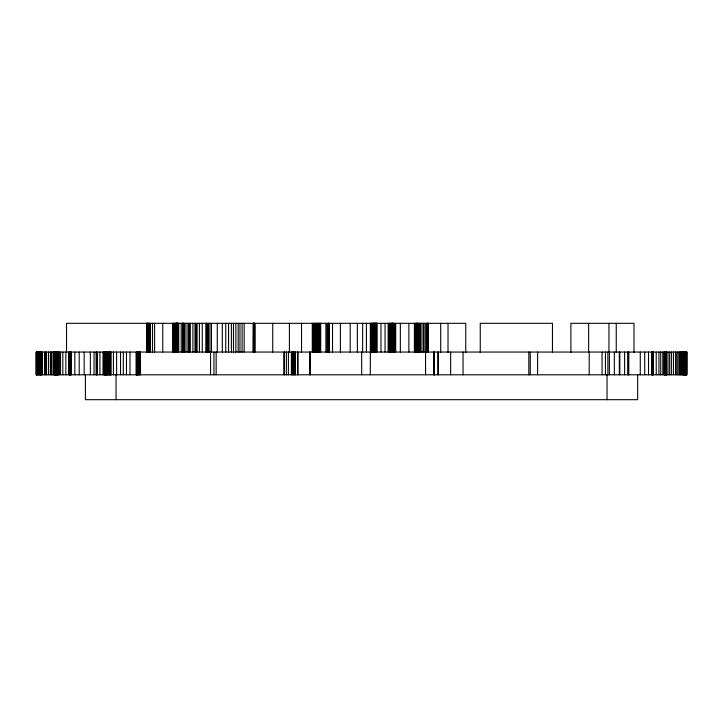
<?xml version="1.0" encoding="UTF-8"?>
<svg xmlns="http://www.w3.org/2000/svg" width="723" height="723" viewBox="0 0 723 723"><rect width="100%" height="100%" fill="white"/><g stroke="black" fill="none" stroke-linecap="round" stroke-linejoin="round"><path stroke-width="1.08" d="M686.723 352.056L686.714 374.794M686.624 352.056L686.561 374.794M686.344 352.056L686.344 374.794M686.163 352.056L686.163 374.794M685.946 352.056L685.946 374.794M685.711 352.056L685.711 374.794M685.449 352.056L685.449 374.794M685.169 352.056L685.169 374.794M684.925 352.056L684.925 374.794M684.654 352.056L684.654 374.794M684.374 352.056L684.374 374.794M684.075 352.056L684.075 374.794M683.768 352.056L683.768 374.794M683.452 352.056L683.452 374.794M683.127 352.056L683.127 374.794M682.801 352.056L682.801 374.794M682.141 352.056L682.141 374.794M681.482 352.056L681.482 374.794M680.822 352.056L680.822 374.794M680.153 352.056L680.153 374.794M679.493 352.056L679.493 374.794M678.156 352.056L678.156 374.794M676.845 352.056L676.845 374.794M675.571 352.056L675.571 374.794M673.438 352.056L673.438 374.794M671.396 352.056L671.396 374.794M669.643 352.056L669.643 374.794M667.98 352.056L667.98 374.794M666.507 352.056L666.57 374.794M666.434 352.056L666.362 374.794M666.29 352.056L666.226 374.794M666.154 352.056L666.01 374.794M665.946 352.056L665.585 374.794M665.413 352.056L665.449 374.794M664.952 352.056L664.952 374.794M664.762 352.056L664.717 374.794M664.554 352.056L664.554 374.794M663.994 352.056L663.994 374.794M662.837 352.056L662.837 374.794M660.75 352.056L660.75 374.794M658.942 352.056L658.942 374.794M656.231 352.056L656.231 374.794M653.375 352.056L653.375 374.794M653.149 352.056L653.149 374.794M652.869 352.056L652.869 374.794M652.544 352.056L652.544 374.794M652.173 352.056L652.164 374.794L652.047 352.056M648.522 352.056L648.522 374.794M644.717 352.056L644.717 374.794M640.271 352.056L640.271 374.794M637.668 374.794L637.668 399.683L85.395 399.683L85.395 374.794M633.99 352.408L633.99 323.317L570.899 323.317L570.899 352.408M628.748 352.056L628.748 374.794M628.495 352.056L628.495 374.794M627.727 352.056L627.727 374.794M624.618 352.056L624.618 374.794M619.801 352.056L619.801 374.794M619.331 352.056L619.331 374.794M616.249 323.317L616.249 352.408M614.36 352.056L614.36 374.794M609.381 352.056L609.381 374.794M608.947 323.317L608.947 352.408M607.871 352.056L607.871 374.794M607.022 374.794L607.022 399.683M605.431 352.056L605.431 374.794M602.06 352.056L602.06 374.794M589.2 352.056L589.2 374.794M588.639 323.317L588.639 352.408M552.462 352.408L552.462 323.317L480.253 323.317L480.253 352.408M537.596 352.056L537.596 374.794M530.257 352.056L530.257 374.794M528.82 352.056L528.82 374.794M465.757 352.408L465.757 323.317L66.534 323.317L66.534 352.408M463.045 352.056L463.045 374.794M450.655 352.056L450.655 374.794M448.016 323.317L448.016 352.408M440.705 323.317L440.705 352.408M438.445 352.056L438.445 374.794M437.795 352.056L437.795 374.794M434.351 352.056L434.36 374.794M434.234 352.056L434.306 374.794M434.125 352.056L434.125 374.794M434.026 352.056L433.917 374.794M428.26 323.317L428.296 352.056M428.025 323.317L428.088 352.056M427.944 323.317L427.944 352.056M427.727 323.317L427.835 352.056M427.6 323.317L427.6 352.056M427.32 323.317L427.32 352.056M426.236 323.317L426.236 352.056M425.558 352.056L425.558 374.794M425.007 323.317L425.007 352.056M423.561 323.317L423.561 352.056M421.988 323.317L421.988 352.056M420.515 323.317L420.515 352.056M419.439 323.317L419.439 352.056M418.942 323.317L418.942 352.056M418.418 323.317L418.418 352.056M417.867 323.317L417.867 352.056M417.686 323.317L417.686 352.056M417.487 323.317L417.487 352.056M417.288 323.317L417.288 352.056M417.09 323.317L417.09 352.056M416.882 323.317L416.882 352.056M416.674 323.317L416.674 352.056M416.466 323.317L416.466 352.056M415.77 323.317L415.77 352.056M415.074 323.317L415.074 352.056M414.378 323.317L414.378 352.056M408.884 323.317L408.884 352.056M400.343 323.317L400.343 352.056M395.707 323.317L395.707 352.056M394.803 323.317L394.803 352.056M393.918 323.317L393.918 352.056M393.05 323.317L393.05 352.056M392.923 323.317L392.797 352.056M392.679 323.317L392.679 352.056M392.562 323.317L392.562 352.056M392.363 323.317L392.462 352.056M392.182 323.317L392.264 352.056M392.038 323.317L392.11 352.056M391.929 323.317L391.983 352.056M391.749 323.317L391.821 352.056M391.658 323.317L391.685 352.056M390.944 323.317L390.944 352.056M390.185 323.317L390.185 352.056M389.769 323.317L389.769 352.056M389.091 323.317L389.091 352.056M388.161 323.317L388.161 352.056M385.043 323.317L385.043 352.056M380.985 323.317L380.985 352.056M376.819 323.317L376.819 352.056M376.692 323.317L376.692 352.056M376.547 323.317L376.547 352.056M376.385 323.317L376.385 352.056M376.204 323.317L376.204 352.056M376.005 323.317L376.005 352.056M375.797 323.317L375.797 352.056M375.58 323.317L375.58 352.056M375.345 323.317L375.345 352.056M375.246 352.056L375.201 323.317L375.047 352.056M374.993 323.317L374.885 352.056M374.83 323.317L374.731 352.056M374.677 323.317L374.577 352.056M374.442 352.056L374.406 323.317L374.36 352.056M374.171 323.317L374.171 352.056M373.999 323.317L373.999 352.056M373.845 323.317L373.845 352.056M373.701 323.317L373.701 352.056M373.565 323.317L373.565 352.056M373.457 323.317L373.457 352.056M372.932 323.317L372.932 352.056M372.535 323.317L372.535 352.056M371.622 323.317L371.559 352.056M371.523 323.317L371.387 352.056M371.324 323.317L371.324 352.056M371.125 323.317L371.125 352.056M370.772 323.317L370.772 352.056M370.33 323.317L370.303 374.794M366.398 323.317L366.398 352.056M362.639 323.317L362.639 352.056M361.681 352.056L361.681 374.794M357.361 323.317L357.361 352.056M350.203 323.317L350.203 352.056M340.379 323.317L340.379 352.056M332.517 323.317L332.517 352.056M328.911 323.317L328.938 352.056M328.811 323.317L328.911 352.056M328.64 323.317L328.721 352.056M328.387 323.317L328.387 352.056M328.07 323.317L328.07 352.056M327.058 323.317L327.058 352.056M325.892 323.317L325.892 352.056M320.705 323.317L320.705 352.056M320.343 323.317L320.343 352.056M319.955 323.317L319.955 352.056M319.539 323.317L319.539 352.056M319.096 323.317L319.096 352.056M318.617 323.317L318.617 352.056M318.12 323.317L318.12 352.056M317.605 323.317L317.605 352.056M317.072 323.317L317.072 352.056M316.412 323.317L316.412 352.056M315.743 323.317L315.743 352.056M315.056 323.317L315.056 352.056M314.369 323.317L314.369 352.056M313.665 323.317L313.665 352.056M312.969 323.317L312.969 352.056M312.273 323.317L312.273 352.056M310.465 352.056L310.465 374.794M309.643 352.056L309.643 374.794M301.527 323.317L301.527 352.056M297.984 352.056L297.984 374.794M297.605 352.056L297.605 374.794M295.409 352.056L295.409 374.794M294.785 352.056L294.785 374.794M294.134 352.056L294.134 374.794M293.466 352.056L293.466 374.794M292.788 352.056L292.788 374.794M292.101 352.056L292.101 374.794M291.396 352.056L291.396 374.794M289.39 323.317L289.39 352.056M288.414 352.056L288.414 374.794M286.371 352.056L286.371 374.794M284.329 352.056L284.329 374.794M283.967 352.056L283.967 374.794M272.743 323.317L272.743 352.056M254.921 323.317L254.921 352.056M254.695 323.317L254.695 352.056M254.478 323.317L254.478 352.056M254.261 323.317L254.261 352.056M254.053 323.317L254.053 352.056M253.854 323.317L253.854 352.056M253.665 323.317L253.665 352.056M253.484 323.317L253.448 352.056M253.421 323.317L253.348 352.056M253.294 323.317L253.276 352.056M244.157 323.317L244.157 352.056M242.097 323.317L242.097 352.056M239.964 323.317L239.964 352.056M238.156 323.317L238.156 352.056M235.861 323.317L235.861 352.056M233.484 323.317L233.484 352.056M231.396 323.317L231.396 352.056M228.567 323.317L228.567 352.056M225.757 323.317L225.757 352.056M222.313 323.317L222.313 352.056M217.271 323.317L217.271 352.056M216.159 352.056L216.159 374.794M213.927 352.056L213.927 374.794M211.459 323.317L211.459 352.056M210.556 352.056L210.556 374.794M209.923 323.317L209.923 352.056M208.405 323.317L208.405 352.056M207.528 323.317L207.528 352.056M206.661 323.317L206.661 352.056M205.82 323.317L205.82 352.056M202.259 323.317L202.259 352.056M199.403 323.317L199.403 352.056M197.072 323.317L197.072 352.056M196.005 323.317L196.005 352.056M195.002 323.317L195.002 352.056M192.914 323.317L192.914 352.056M190.303 323.317L190.303 352.056M189.363 323.317L189.363 352.056M188.549 323.317L188.549 352.056M187.031 323.317L187.031 352.056M185.061 323.317L185.061 352.056M184.257 323.317L184.257 352.056M183.75 323.317L183.75 352.056M183.687 323.317L183.687 352.056M183.534 323.317L183.534 352.056M183.127 323.317L183.136 352.056M183 323.317L182.991 352.056M182.856 323.317L182.928 352.056M182.756 323.317L182.783 352.056M182.594 323.317L182.594 352.056M181.22 323.317L181.22 352.056M178.735 323.317L178.735 352.056M178.192 323.317L178.138 352.056M178.075 323.317L178.021 352.056M177.867 323.317L177.985 352.056M177.722 323.317L177.813 352.056M177.56 323.317L177.56 352.056M177.406 323.317L177.497 352.056M177.28 323.317L177.343 352.056M177.117 323.317L177.198 352.056M177.027 323.317L177.027 352.056M176.819 323.317L176.927 352.056M176.71 323.317L176.71 352.056M176.593 323.317L176.593 352.056M176.349 323.317L176.475 352.056M176.222 323.317L176.222 352.056M176.087 323.317L176.087 352.056M175.951 323.317L175.951 352.056M175.427 323.317L175.427 352.056M174.894 323.317L174.894 352.056M174.36 323.317L174.36 352.056M173.827 323.317L173.827 352.056M173.294 323.317L173.294 352.056M172.77 323.317L172.77 352.056M162.774 323.317L162.774 352.056M154.614 323.317L154.614 352.056M152.499 323.317L152.499 352.056M150.447 323.317L150.447 352.056M149.941 323.317L149.941 352.056M149.462 323.317L149.462 352.056M149.001 323.317L149.001 352.056M148.567 323.317L148.567 352.056M148.152 323.317L148.152 352.056M147.917 323.317L147.917 352.056M147.7 323.317L147.7 352.056M147.501 323.317L147.501 352.056M147.32 323.317L147.32 352.056M147.176 323.317L147.176 352.056M147.049 352.056L147.022 323.317L146.923 352.056M146.787 323.317L146.787 352.056M140.479 352.056L140.479 374.794M140.045 352.056L140.045 374.794M139.611 352.056L139.611 374.794M139.087 352.056L139.087 374.794M138.608 352.056L138.608 374.794M138.174 352.056L138.174 374.794M137.786 352.056L137.786 374.794M137.424 352.056L137.424 374.794M137.099 352.056L137.099 374.794M136.837 352.056L136.837 374.794M136.62 352.056L136.62 374.794M136.394 352.056L136.394 374.794M136.249 352.056L136.213 374.794M129.977 352.056L129.977 374.794M126.48 352.056L126.48 374.794M123.326 352.056L123.326 374.794M120.533 352.056L120.533 374.794M116.602 352.056L116.602 374.794M116.042 374.794L116.042 399.683M113.43 352.056L113.43 374.794M111.125 352.056L111.125 374.794M110.402 352.056L110.411 374.794M110.294 352.056L110.23 374.794M110.167 352.056L110.077 374.794L109.986 352.056M109.76 352.056L109.878 374.794M109.634 352.056L109.634 374.794M109.507 352.056L109.507 374.794M108.233 352.056L108.233 374.794M107.935 352.056L107.935 374.794M107.628 352.056L107.628 374.794M107.302 352.056L107.302 374.794M106.977 352.056L106.977 374.794M106.652 352.056L106.652 374.794M106.317 352.056L106.317 374.794M106.245 352.056L106.173 374.794M106.1 352.056L106.028 374.794M105.892 352.056L105.965 374.794M105.694 352.056L105.757 374.794M105.576 352.056L105.639 374.794M105.522 352.056L105.422 374.794L105.332 352.056M105.016 352.056L105.016 374.794M104.835 352.056L104.835 374.794M104.699 352.056L104.699 374.794M104.609 352.056L104.609 374.794M103.696 352.056L103.696 374.794M103.028 352.056L103.028 374.794M99.91 352.056L99.91 374.794M97.406 352.056L97.406 374.794M96.502 352.056L96.575 374.794M96.349 352.056L96.385 374.794M96.304 352.056L96.304 374.794M94.044 352.056L94.044 374.794M90.348 352.056L90.348 374.794M84.175 352.056L84.175 374.794M79.196 352.056L79.196 374.794M74.831 352.056L74.831 374.794M71.071 352.056L71.071 374.794M70.908 352.056L70.908 374.794M70.727 352.056L70.727 374.794M70.547 352.056L70.547 374.794M70.366 352.056L70.285 374.794L70.212 352.056M70.131 352.056L70.059 374.794M69.977 352.056L69.905 374.794M69.824 352.056L69.751 374.794M69.679 352.056L69.535 374.794M69.471 352.056L69.408 374.794M69.345 352.056L69.236 374.794M69.146 352.056L69.191 374.794M69.037 352.056L69.019 374.794M65.838 352.056L65.838 374.794M62.829 352.056L62.829 374.794M60.515 352.056L60.515 374.794M59.277 352.056L59.277 374.794M58.545 352.056L58.545 374.794M58.102 352.056L58.102 374.794M57.777 352.056L57.777 374.794M57.524 352.056L57.524 374.794M57.207 352.056L57.207 374.794M56.846 352.056L56.765 374.794L56.584 352.056M56.466 352.056L56.53 374.794M56.403 352.056L56.331 374.794M56.267 352.056L56.15 374.794M56.087 352.056L56.014 374.794M55.951 352.056L55.879 374.794M55.807 352.056L55.743 374.794L55.671 352.056M55.436 352.056L55.436 374.794M55.201 352.056L55.201 374.794M54.975 352.056L54.975 374.794M54.758 352.056L54.758 374.794M54.342 352.056L54.342 374.794M53.936 352.056L53.936 374.794M53.556 352.056L53.556 374.794M51.993 352.056L51.993 374.794M51.179 352.056L51.179 374.794M50.339 352.056L50.339 374.794M48.441 352.056L48.441 374.794M46.453 352.056L46.453 374.794M45.486 352.056L45.486 374.794M44.51 352.056L44.51 374.794M42.223 352.056L42.223 374.794M41.844 352.056L41.844 374.794M41.473 352.056L41.473 374.794M41.103 352.056L41.103 374.794M40.732 352.056L40.732 374.794M40.479 352.056L40.479 374.794M40.235 352.056L40.235 374.794M39.991 352.056L39.991 374.794M39.756 352.056L39.756 374.794M39.539 352.056L39.539 374.794M38.87 352.056L38.87 374.794M38.256 352.056L38.256 374.794M37.831 352.056L37.831 374.794M37.451 352.056L37.451 374.794M37.09 352.056L37.09 374.794M36.765 352.056L36.765 374.794M36.511 352.056L36.511 374.794M36.249 352.056L36.295 374.794M686.85 352.056L36.159 352.056L36.15 374.794L686.85 374.794L686.85 352.056M665.259 374.794L665.268 352.056L665.25 374.794M651.875 374.794L651.857 352.056L651.839 374.794"/></g></svg>
